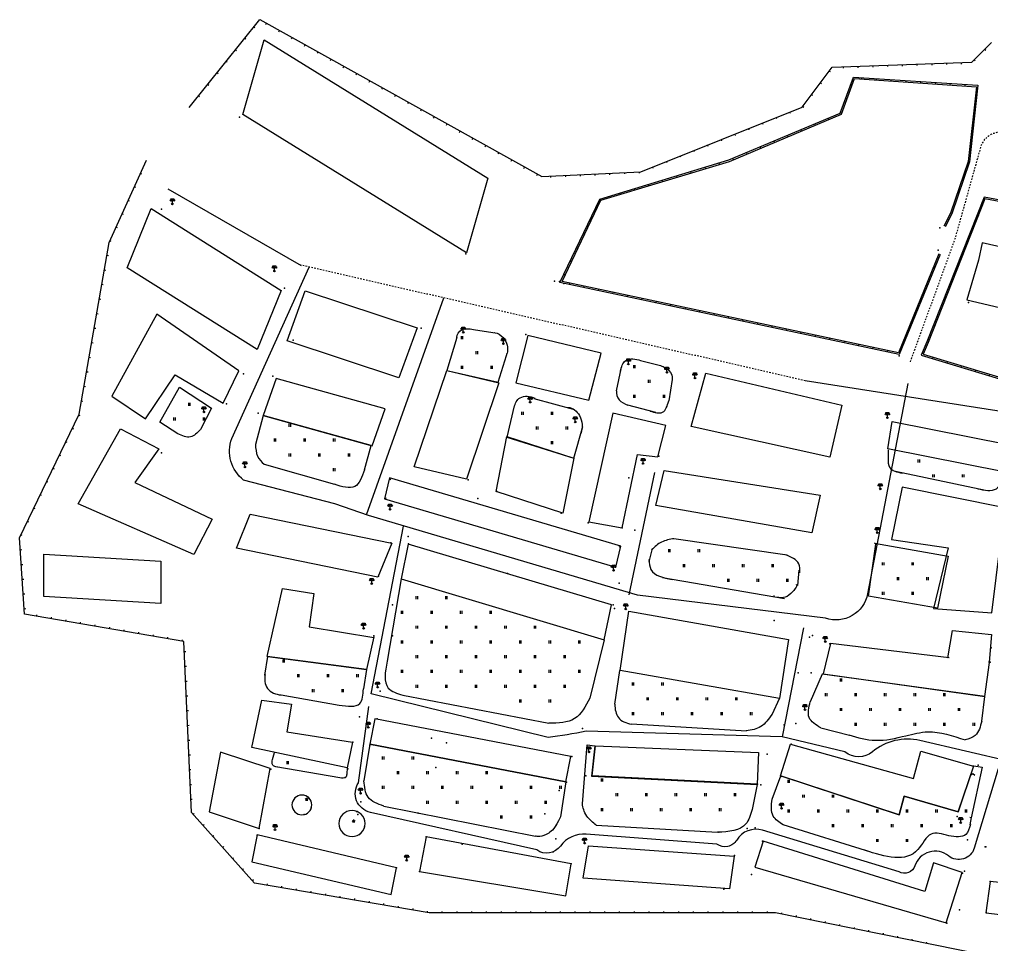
# Model space of a CAD drawing. Extents: x -992 to 2561, y -723 to 1492.
# Drawn here: x 861.5 to 1190.5, y 868.4 to 1181.5 of the extents above; entities that cross this region are included whole.
import ezdxf

# ---------------------------------------------------------------- set-up
doc = ezdxf.new("R2010")
doc.units = 0
doc.header["$LTSCALE"] = 0.5
doc.header["$PDSIZE"] = 0.2
doc.linetypes.add('X6', pattern=[2, 1, -1])
doc.layers.get('0').update_dxf_attribs({"linetype": 'CONTINUOUS'})
for name, color, linetype in [('DLDW', 11, 'CONTINUOUS'), ('DLSS', 4, 'CONTINUOUS'), ('JMD', 6, 'CONTINUOUS'), ('ZBTZ', 3, 'CONTINUOUS'), ('ZDH', 1, 'CONTINUOUS')]:
    doc.layers.add(name, color=color, linetype=linetype)
doc.linetypes.add('1161', pattern='A,0,[149,AAA.SHX,S=0.15,R=0,X=0,Y=0],-1.6', length=1.6)

# ---------------------------------------------------------------- blocks, each defined once
blk = doc.blocks.new('gc211')
for p, q in [((0, 0), (-1.5, -1.32)), ((1.5, -1.32), (0, 0))]:
    blk.add_line(p, q)
blk = doc.blocks.new('gc121')
for p, q in [((-0.5, -1), (-0.5, 1)), ((0.5, -1), (0.5, 1))]:
    blk.add_line(p, q)
blk = doc.blocks.new('gc124')
for p, q in [((-1, 1), (0, 0)), ((-0.8, 0), (0.8, 0)), ((0, 0), (0, 1.6)), ((0, 0), (1, 1))]:
    blk.add_line(p, q)
blk = doc.blocks.new('gc097')
for p, q in [((-1, 2.9), (-1, 3.5)), ((-1, 3.5), (1, 3.5)), ((0, 0.5), (0, 3.5)), ((1, 3.5), (1, 2.9))]:
    blk.add_line(p, q)
for centre in [(-1, 2.4), (0, 0), (1, 2.4)]:
    blk.add_circle(centre, 0.5)

msp = doc.modelspace()

# ---------------------------------------------------------------- linework, layer by layer
at = {"color": 4, "linetype": 'Continuous'}
for p, q in [((956.94, 1098.15, -0.21), (911.92, 1124.09, -0.21)), ((1237.45, 1041.92, -0.21), (1127.5, 1059.22, -0.21))]:
    msp.add_line(p, q, dxfattribs=at)
at = {"color": 3, "linetype": 'Continuous'}
for p, q in [((1015.16, 1076.61, -0.21), (1023.27, 1075.33, -0.21)), ((1071.73, 1066.05, -0.21), (1078.01, 1064.45, -0.21)), ((1082.44, 1059.62, -0.21), (1081.32, 1052.37, -0.21)), ((1035.68, 1053.24, -0.21), (1048.92, 1049.59, -0.21)), ((1155.62, 1032.85, -0.21), (1155.62, 1035.84, -0.21)), ((1124.98, 989.9, -0.21), (1125.46, 995.14, -0.21)), ((990.69, 992.17, -0.21), (985.99, 964.27, -0.21)), ((1063.06, 949.7, -0.21), (1064.73, 961.12, -0.21)), ((950.1, 952.89, -0.21), (969.72, 949.46, -0.21)), ((1116.35, 946.47, -0.21), (1118.78, 951.66, -0.21)), ((947.19, 931.04, -0.21), (947.83, 933.43, -0.21)), ((972.45, 928.27, -0.21), (972.31, 926.09, -0.21)), ((1046.41, 923.5, -0.21), (1044.7, 911.67, -0.21)), ((984.84, 915.24, -0.21), (1036.19, 905.12, -0.21)), ((1183.33, 908.97, -0.21), (1183.75, 911.4, -0.21)), ((1056.75, 908.81, -0.21), (1097.76, 906.41, -0.21))]:
    msp.add_line(p, q, dxfattribs=at)
at = {"linetype": 'Continuous'}
msp.add_line((1059.42, 971.57, -0.21), (1054.61, 951.79, -0.21), dxfattribs=at)
at = {"color": 6, "linetype": 'Continuous', "elevation": -0.21, "flags": 128}
msp.add_lwpolyline([(1186.07, 1100.07), (1182.2, 1086.55), (1198.95, 1082.69), (1194.44, 1064.66), (1219.58, 1059.51), (1222.8, 1078.82), (1245.35, 1074.32), (1241.49, 1055), (1248.58, 1053.71, 0.298732), (1269.84, 1062.73), (1275, 1085.91), (1187.35, 1105.86)], format="xyb", close=True, dxfattribs=at)
at = {"color": 4, "linetype": 'Continuous', "elevation": -0.21, "flags": 128}
for points in [[(979.63, 1013.56), (968.24, 1017.58), (968.24, 1017.58), (937.41, 1025.61, -0.322932), (933.39, 1039.67), (959.57, 1097.67)], [(1162.19, 1058.24), (1148.61, 987.12, -0.457859), (1134.39, 978.87), (1070.73, 986.62)], [(1040.44, 938.51), (980.53, 953.29, 3.202229), (980.53, 953.29), (991.51, 1010.05)], [(1382.26, 990.58), (1331.92, 991.57, 0.425461), (1322.61, 982.27), (1320.07, 938.3, -0.468345), (1308.65, 929.84), (1266.75, 933.65, 0.500501), (1262.94, 929.42, -0.557851), (1257.02, 923.92), (1197.21, 930.24), (1166.31, 937.42, 0.234641), (1150.23, 933.62, -0.361233), (1140.92, 933.62), (1119.67, 938.75)], [(1126.88, 975.54), (1119.67, 938.75, 15.705979), (1119.67, 938.75), (1053.35, 940.58, -0.023191), (1040.44, 938.51, 0.225992)], [(1192.75, 927.86), (1184.71, 901.07, -0.533932), (1176, 898.39, 0.525966), (1164.6, 895.05, -0.480432), (1159.24, 893.04), (1113, 907.1, 0.343668), (1104.29, 903.75, -0.441599), (1097.59, 902.41), (1053.35, 905.76, 0.259393), (1044.64, 901.74, -0.407935), (1036.6, 900.4), (980.3, 913.12, -0.525528), (976.28, 923.17), (979.73, 948.99)]]:
    msp.add_lwpolyline(points, format="xyb", dxfattribs=at)
for points in [[(978.99, 1013.79), (1005.13, 1087.24)], [(1067.85, 986.74), (1076.59, 1028.14)], [(1070.73, 986.62), (979.63, 1013.56)]]:
    msp.add_lwpolyline(points, dxfattribs=at)
at = {"color": 3, "linetype": 'Continuous'}
for points, start_tangent, end_tangent in [([(1009.52, 1073.89, -0.21), (1011.13, 1076.46, -0.21), (1015.16, 1076.61, -0.21)], (0.12415, 0.992263), (0.995046, -0.099413)), ([(1065, 1062.48, -0.21), (1066.71, 1066.03, -0.21), (1071.73, 1066.05, -0.21)], (0.17006, 0.985434), (0.948771, -0.315964)), ([(1078.01, 1064.45, -0.21), (1081.32, 1062.68, -0.21), (1082.44, 1059.62, -0.21)], (0.979018, -0.203773), (-0.266565, -0.963817)), ([(1028.99, 1050.3, -0.21), (1030.96, 1053.43, -0.21), (1035.93, 1053.31, -0.21)], (0.209715, 0.977763), (0.894593, -0.446881)), ([(1047.16, 1050.19, -0.21), (1051.09, 1047.41, -0.21), (1051.55, 1041.4, -0.21)], (1, 0), (-0.316491, -0.948595)), ([(944.73, 959.84, -0.21), (945.51, 955.1, -0.21), (950.1, 952.89, -0.21)], (-0.247219, -0.96896), (0.997273, -0.073804)), ([(948.75, 928.48, -0.21), (947.29, 929.1, -0.21), (947.19, 931.04, -0.21)], (-0.996353, 0.085322), (0.190192, 0.981747))]:
    msp.add_spline(points, degree=3, dxfattribs=dict(at, start_tangent=start_tangent, end_tangent=end_tangent))
for points in [[(1022.37, 1075.42, -0.21), (1022.36, 1075.44, -0.21), (1022.34, 1075.46, -0.21), (1022.33, 1075.47, -0.21)], [(1026.51, 1068.12, -0.21), (1026.51, 1068.11, -0.21), (1026.5, 1068.1, -0.21), (1026.5, 1068.09, -0.21)], [(977.96, 954.76, -0.21), (977.97, 954.77, -0.21), (977.97, 954.77, -0.21), (977.97, 954.77, -0.21)]]:
    msp.add_open_spline(points, degree=3, dxfattribs=at)
for points, knots in [([(1023.27, 1075.33, -0.21), (1024.07, 1074.92, -0.21), (1026.74, 1073, -0.21), (1026.88, 1069.59, -0.21), (1026.64, 1068.52, -0.21)], [1.857328, 1.857328, 1.857328, 1.857328, 3.940946, 6.891632, 6.891632, 6.891632, 6.891632]), ([(1063.61, 1055.77, -0.21), (1063.39, 1054.76, -0.21), (1064.25, 1052.3, -0.21), (1066.33, 1051.41, -0.21), (1067.44, 1050.94, -0.21)], [0, 0, 0, 0, 3.073577, 6.599834, 6.599834, 6.599834, 6.599834]), ([(941.42, 1037.69, -0.21), (941.47, 1036.25, -0.21), (941.7, 1033.65, -0.21), (943.44, 1031.76, -0.21), (944.34, 1030.93, -0.21)], [0.850249, 0.850249, 0.850249, 0.850249, 4.991177, 8.531381, 8.531381, 8.531381, 8.531381]), ([(1124.46, 990.19, -0.21), (1125.49, 990.8, -0.21), (1122.01, 985.54, -0.21), (1119.42, 985.58, -0.21), (1118.06, 985.98, -0.21)], [0, 0, 0, 0, 3.580789, 8.019089, 8.019089, 8.019089, 8.019089]), ([(1054.61, 951.79, -0.21), (1053.15, 949.04, -0.21), (1050.19, 943.46, -0.21), (1043.93, 943.31, -0.21), (1040.7, 943.33, -0.21)], [0, 0, 0, 0, 8.653971, 17.56947, 17.56947, 17.56947, 17.56947]), ([(1063.06, 949.7, -0.21), (1063.06, 948.09, -0.21), (1063.75, 944.49, -0.21), (1066.83, 943.33, -0.21), (1068.72, 943, -0.21)], [0, 0, 0, 0, 4.800327, 10.164045, 10.164045, 10.164045, 10.164045]), ([(972.31, 926.09, -0.21), (972.25, 925.64, -0.21), (972.02, 924.53, -0.21), (970.75, 924.71, -0.21), (969.96, 924.82, -0.21)], [0.191521, 0.191521, 0.191521, 0.191521, 1.377696, 3.357538, 3.357538, 3.357538, 3.357538]), ([(1056.75, 908.81, -0.21), (1055.6, 909.61, -0.21), (1052.62, 912.47, -0.21), (1052.29, 914.7, -0.21), (1052.06, 916.02, -0.21)], [4.66316, 4.66316, 4.66316, 4.66316, 7.72987, 12.171863, 12.171863, 12.171863, 12.171863]), ([(1119.99, 908.91, -0.21), (1118.65, 909.79, -0.21), (1115.62, 911.81, -0.21), (1116.04, 915.51, -0.21), (1116.27, 917.58, -0.21)], [0.084113, 0.084113, 0.084113, 0.084113, 4.571719, 10.276338, 10.276338, 10.276338, 10.276338]), ([(1044.7, 911.67, -0.21), (1042.8, 907.72, -0.21), (1038.86, 904.42, -0.21), (1036.6, 904.99, -0.21), (1036.19, 905.12, -0.21)], [3.075473, 3.075473, 3.075473, 3.075473, 5.368921, 11.116485, 11.116485, 11.116485, 11.116485]), ([(1109.47, 914.09, -0.21), (1108.95, 912.28, -0.21), (1107.45, 906.99, -0.21), (1101.65, 906.58, -0.21), (1097.76, 906.41, -0.21)], [0, 0, 0, 0, 5.288916, 15.402077, 15.402077, 15.402077, 15.402077])]:
    msp.add_open_spline(points, degree=3, knots=knots, dxfattribs=at)
for points in [[(1075.01, 1048.93, -0.21), (1079.19, 1048.56, -0.21), (1081.32, 1052.37, -0.21)], [(922.8, 1042.73, -0.21), (919.4, 1040.21, -0.21), (915.18, 1041.23, -0.21)], [(1155.52, 1033.09, -0.21), (1156.01, 1029.91, -0.21), (1160.43, 1027.95, -0.21)], [(978.26, 1029.01, -0.21), (974.99, 1023.41, -0.21), (968.15, 1024.17, -0.21)], [(1194.04, 1024.51, -0.21), (1192.07, 1022.55, -0.21), (1185.94, 1022.55, -0.21)], [(1083.05, 1005.76, -0.21), (1078.87, 1004.62, -0.21), (1075.46, 1001.96, -0.21)], [(1125.69, 994.25, -0.21), (1125.31, 997.29, -0.21), (1120.75, 1000.32, -0.21)], [(1074.5, 998.74, -0.21), (1075.26, 995.33, -0.21), (1082.48, 991.91, -0.21)], [(985.99, 964.27, -0.21), (986.38, 955.21, -0.21), (991.25, 952.78, -0.21)], [(969.72, 949.46, -0.21), (976.77, 950, -0.21), (977.97, 954.89, -0.21)], [(1132.72, 941.71, -0.21), (1128.81, 945.24, -0.21), (1129.19, 950.59, -0.21)], [(1116.28, 946.38, -0.21), (1112.48, 942.2, -0.21), (1107.54, 940.68, -0.21)], [(1187.2, 944.04, -0.21), (1185.03, 939.17, -0.21), (1181.61, 937.65, -0.21)], [(1142.24, 939.34, -0.21), (1151.24, 937.52, -0.21), (1161.55, 939.08, -0.21), (1168.99, 940.39, -0.21), (1181.61, 937.65, -0.21)], [(984.86, 915.26, -0.21), (979.55, 918.29, -0.21), (978.14, 923.83, -0.21)], [(1183.39, 908.99, -0.21), (1181.86, 905.7, -0.21), (1176.1, 905.23, -0.21), (1170.1, 905.81, -0.21), (1165.63, 900.53, -0.21), (1147.64, 900.29, -0.21)]]:
    msp.add_spline(points, degree=3, dxfattribs=at)
at = {"linetype": 'Continuous'}
msp.add_open_spline([(1116.98, 986.35, -0.21), (1116.94, 986.37, -0.21), (1116.9, 986.38, -0.21), (1116.86, 986.4, -0.21)], degree=3, dxfattribs=at)
at = {"layer": 'DLSS', "linetype": 'X6', "elevation": -0.21, "flags": 128}
msp.add_lwpolyline([(1283.48, 1141.48), (1193.99, 1143.39, 0.302536), (1187.01, 1138.95), (1178.13, 1107.24), (1162.9, 1065.4)], format="xyb", dxfattribs=at)
msp.add_lwpolyline([(1127.5, 1059.22), (956.65, 1098.34)], dxfattribs=at)
at = {"layer": 'JMD', "linetype": 'Continuous'}
for p, q in [((918.97, 1151.68, -0.21), (942.84, 1181.49, -0.21)), ((942.84, 1181.49, -0.21), (1038.34, 1128.29, -0.21)), ((941.24, 1178.69, -0.21), (940.85, 1179, -0.21)), ((944.92, 1179.76, -0.21), (945.16, 1180.2, -0.21)), ((938.11, 1174.79, -0.21), (937.72, 1175.1, -0.21)), ((949.29, 1177.33, -0.21), (949.53, 1177.76, -0.21)), ((953.66, 1174.89, -0.21), (953.9, 1175.33, -0.21)), ((958.02, 1172.46, -0.21), (958.27, 1172.9, -0.21)), ((1183.85, 1167.02, -0.21), (1190.56, 1173.73, -0.21)), ((1188.55, 1171.01, -0.21), (1188.19, 1171.36, -0.21)), ((934.99, 1170.89, -0.21), (934.6, 1171.2, -0.21)), ((962.39, 1170.03, -0.21), (962.63, 1170.47, -0.21)), ((966.76, 1167.6, -0.21), (967, 1168.03, -0.21)), ((931.86, 1166.98, -0.21), (931.47, 1167.3, -0.21)), ((971.13, 1165.16, -0.21), (971.37, 1165.6, -0.21)), ((1126.43, 1151.78, -0.21), (1136.6, 1165.34, -0.21)), ((1136.6, 1165.34, -0.21), (1183.85, 1167.02, -0.21)), ((1140.43, 1164.97, -0.21), (1140.41, 1165.47, -0.21)), ((1145.43, 1165.15, -0.21), (1145.41, 1165.65, -0.21)), ((1150.42, 1165.33, -0.21), (1150.4, 1165.83, -0.21)), ((1155.42, 1165.51, -0.21), (1155.4, 1166.01, -0.21)), ((1160.42, 1165.69, -0.21), (1160.4, 1166.19, -0.21)), ((1165.41, 1165.87, -0.21), (1165.4, 1166.37, -0.21)), ((1170.41, 1166.04, -0.21), (1170.39, 1166.54, -0.21)), ((1175.41, 1166.22, -0.21), (1175.39, 1166.72, -0.21)), ((1180.4, 1166.4, -0.21), (1180.39, 1166.9, -0.21)), ((1185.01, 1167.47, -0.21), (1184.66, 1167.83, -0.21)), ((928.74, 1163.08, -0.21), (928.35, 1163.39, -0.21)), ((975.5, 1162.73, -0.21), (975.74, 1163.17, -0.21)), ((1136, 1163.71, -0.21), (1135.6, 1164.01, -0.21)), ((1146.65, 1161.32, -0.21), (1146.68, 1161.82, -0.21)), ((1151.64, 1160.98, -0.21), (1151.67, 1161.48, -0.21)), ((925.61, 1159.18, -0.21), (925.22, 1159.49, -0.21)), ((979.86, 1160.3, -0.21), (980.11, 1160.73, -0.21)), ((984.23, 1157.86, -0.21), (984.48, 1158.3, -0.21)), ((1133, 1159.71, -0.21), (1132.6, 1160.01, -0.21)), ((1143.29, 1159.14, -0.21), (1142.82, 1159.31, -0.21)), ((1156.62, 1160.65, -0.21), (1156.66, 1161.15, -0.21)), ((1161.61, 1160.32, -0.21), (1161.65, 1160.82, -0.21)), ((1166.6, 1159.99, -0.21), (1166.64, 1160.49, -0.21)), ((1171.59, 1159.65, -0.21), (1171.63, 1160.15, -0.21)), ((1176.58, 1159.32, -0.21), (1176.61, 1159.82, -0.21)), ((1181.57, 1158.99, -0.21), (1181.6, 1159.49, -0.21)), ((922.49, 1155.27, -0.21), (922.1, 1155.59, -0.21)), ((988.6, 1155.43, -0.21), (988.84, 1155.87, -0.21)), ((1130, 1155.71, -0.21), (1129.6, 1156.01, -0.21)), ((1185.26, 1157.57, -0.21), (1185.76, 1157.51, -0.21)), ((992.97, 1153, -0.21), (993.21, 1153.43, -0.21)), ((1071.84, 1129.97, -0.21), (1126.43, 1151.78, -0.21)), ((1127, 1151.71, -0.21), (1126.6, 1152.01, -0.21)), ((1141.58, 1154.45, -0.21), (1141.11, 1154.62, -0.21)), ((1184.72, 1152.6, -0.21), (1185.22, 1152.54, -0.21)), ((997.34, 1150.56, -0.21), (997.58, 1151, -0.21)), ((1001.7, 1148.13, -0.21), (1001.95, 1148.57, -0.21)), ((1117.85, 1147.82, -0.21), (1117.66, 1148.28, -0.21)), ((1122.49, 1149.67, -0.21), (1122.31, 1150.14, -0.21)), ((1139.87, 1149.75, -0.21), (1139.4, 1149.92, -0.21)), ((1006.07, 1145.7, -0.21), (1006.32, 1146.14, -0.21)), ((1113.21, 1145.96, -0.21), (1113.02, 1146.43, -0.21)), ((1130.87, 1145.67, -0.21), (1130.67, 1146.13, -0.21)), ((1135.48, 1147.6, -0.21), (1135.28, 1148.07, -0.21)), ((1184.18, 1147.63, -0.21), (1184.67, 1147.57, -0.21)), ((1010.44, 1143.27, -0.21), (1010.68, 1143.7, -0.21)), ((1103.92, 1142.25, -0.21), (1103.73, 1142.71, -0.21)), ((1108.56, 1144.11, -0.21), (1108.38, 1144.57, -0.21)), ((1121.65, 1141.8, -0.21), (1121.45, 1142.26, -0.21)), ((1126.26, 1143.73, -0.21), (1126.06, 1144.19, -0.21)), ((1183.64, 1142.66, -0.21), (1184.13, 1142.6, -0.21)), ((1014.81, 1140.83, -0.21), (1015.05, 1141.27, -0.21)), ((1019.18, 1138.4, -0.21), (1019.42, 1138.84, -0.21)), ((1094.63, 1138.54, -0.21), (1094.45, 1139, -0.21)), ((1099.28, 1140.4, -0.21), (1099.09, 1140.86, -0.21)), ((1112.43, 1137.93, -0.21), (1112.23, 1138.39, -0.21)), ((1117.04, 1139.86, -0.21), (1116.84, 1140.32, -0.21)), ((1023.54, 1135.97, -0.21), (1023.79, 1136.4, -0.21)), ((1085.35, 1134.83, -0.21), (1085.16, 1135.29, -0.21)), ((1089.99, 1136.68, -0.21), (1089.81, 1137.15, -0.21)), ((1107.82, 1135.99, -0.21), (1107.62, 1136.45, -0.21)), ((1183.1, 1137.69, -0.21), (1183.59, 1137.63, -0.21)), ((1027.91, 1133.53, -0.21), (1028.16, 1133.97, -0.21)), ((1080.71, 1132.97, -0.21), (1080.52, 1133.44, -0.21)), ((1098.48, 1132.45, -0.21), (1098.33, 1132.93, -0.21)), ((1103.21, 1134.05, -0.21), (1103.01, 1134.52, -0.21)), ((1182.39, 1132.75, -0.21), (1182.86, 1132.59, -0.21)), ((902.96, 1129.13, -0.21), (902.5, 1129.34, -0.21)), ((1032.28, 1131.1, -0.21), (1032.52, 1131.54, -0.21)), ((1036.65, 1128.67, -0.21), (1036.89, 1129.1, -0.21)), ((1038.34, 1128.29, -0.21), (1071.84, 1129.97, -0.21)), ((1046.41, 1128.2, -0.21), (1046.39, 1128.7, -0.21)), ((1051.4, 1128.45, -0.21), (1051.38, 1128.95, -0.21)), ((1056.4, 1128.7, -0.21), (1056.37, 1129.2, -0.21)), ((1061.39, 1128.95, -0.21), (1061.37, 1129.45, -0.21)), ((1066.39, 1129.2, -0.21), (1066.36, 1129.69, -0.21)), ((1071.38, 1129.44, -0.21), (1071.35, 1129.94, -0.21)), ((1076.06, 1131.12, -0.21), (1075.88, 1131.58, -0.21)), ((1084.12, 1128.1, -0.21), (1083.98, 1128.58, -0.21)), ((1088.91, 1129.55, -0.21), (1088.76, 1130.03, -0.21)), ((1093.69, 1131, -0.21), (1093.55, 1131.48, -0.21)), ((1041.42, 1127.95, -0.21), (1041.39, 1128.45, -0.21)), ((1074.55, 1125.19, -0.21), (1074.41, 1125.67, -0.21)), ((1079.34, 1126.65, -0.21), (1079.19, 1127.12, -0.21)), ((1180.77, 1128.02, -0.21), (1181.24, 1127.86, -0.21)), ((900.89, 1124.58, -0.21), (900.43, 1124.79, -0.21)), ((1064.98, 1122.29, -0.21), (1064.84, 1122.77, -0.21)), ((1069.77, 1123.74, -0.21), (1069.62, 1124.22, -0.21)), ((1179.14, 1123.3, -0.21), (1179.61, 1123.13, -0.21)), ((898.82, 1120.03, -0.21), (898.36, 1120.24, -0.21)), ((1060.2, 1120.84, -0.21), (1060.05, 1121.32, -0.21)), ((1187.39, 1119.79, -0.21), (1186.02, 1114.95, -0.21)), ((896.75, 1115.48, -0.21), (896.29, 1115.69, -0.21)), ((1057.02, 1117.51, -0.21), (1056.57, 1117.72, -0.21)), ((1177.51, 1118.57, -0.21), (1177.98, 1118.4, -0.21)), ((1054.86, 1113, -0.21), (1054.41, 1113.22, -0.21)), ((1175.62, 1113.95, -0.21), (1176.07, 1113.73, -0.21)), ((1185.56, 1115.14, -0.21), (1186.02, 1114.95, -0.21)), ((894.68, 1110.93, -0.21), (894.22, 1111.14, -0.21)), ((1183.72, 1110.49, -0.21), (1184.19, 1110.3, -0.21)), ((892.61, 1106.38, -0.21), (892.15, 1106.58, -0.21)), ((1052.69, 1108.49, -0.21), (1052.24, 1108.71, -0.21)), ((1181.88, 1105.84, -0.21), (1182.35, 1105.65, -0.21)), ((1050.53, 1103.99, -0.21), (1050.08, 1104.2, -0.21)), ((891.62, 1101.49, -0.21), (891.13, 1101.58, -0.21)), ((1048.36, 1099.48, -0.21), (1047.91, 1099.7, -0.21)), ((1180.05, 1101.19, -0.21), (1180.51, 1101, -0.21)), ((890.76, 1096.57, -0.21), (890.27, 1096.65, -0.21)), ((1170.84, 1097.52, -0.21), (1171.3, 1097.33, -0.21)), ((1178.21, 1096.53, -0.21), (1178.67, 1096.35, -0.21)), ((1046.2, 1094.97, -0.21), (1045.75, 1095.19, -0.21)), ((1168.94, 1092.9, -0.21), (1169.41, 1092.71, -0.21)), ((889.9, 1091.64, -0.21), (889.41, 1091.73, -0.21)), ((1047.7, 1092.27, -0.21), (1047.59, 1091.78, -0.21)), ((1052.59, 1091.23, -0.21), (1052.48, 1090.74, -0.21)), ((1057.48, 1090.19, -0.21), (1057.37, 1089.7, -0.21)), ((1062.37, 1089.15, -0.21), (1062.27, 1088.66, -0.21)), ((1176.37, 1091.88, -0.21), (1176.84, 1091.7, -0.21)), ((889.05, 1086.71, -0.21), (888.55, 1086.8, -0.21)), ((1067.26, 1088.11, -0.21), (1067.16, 1087.62, -0.21)), ((1072.15, 1087.07, -0.21), (1072.05, 1086.59, -0.21)), ((1077.04, 1086.04, -0.21), (1076.94, 1085.55, -0.21)), ((1167.05, 1088.27, -0.21), (1167.51, 1088.08, -0.21)), ((1174.53, 1087.23, -0.21), (1175, 1087.05, -0.21)), ((1081.93, 1085, -0.21), (1081.83, 1084.51, -0.21)), ((1086.82, 1083.96, -0.21), (1086.72, 1083.47, -0.21)), ((1091.71, 1082.92, -0.21), (1091.61, 1082.43, -0.21)), ((1165.15, 1083.64, -0.21), (1165.61, 1083.45, -0.21)), ((1172.7, 1082.58, -0.21), (1173.16, 1082.4, -0.21)), ((888.19, 1081.79, -0.21), (887.7, 1081.87, -0.21)), ((1096.61, 1081.88, -0.21), (1096.5, 1081.39, -0.21)), ((1101.5, 1080.84, -0.21), (1101.39, 1080.35, -0.21)), ((1106.39, 1079.8, -0.21), (1106.28, 1079.31, -0.21)), ((887.33, 1076.86, -0.21), (886.84, 1076.95, -0.21)), ((1111.28, 1078.77, -0.21), (1111.17, 1078.28, -0.21)), ((1116.17, 1077.73, -0.21), (1116.07, 1077.24, -0.21)), ((1121.06, 1076.69, -0.21), (1120.96, 1076.2, -0.21)), ((1163.25, 1079.02, -0.21), (1163.71, 1078.83, -0.21)), ((1170.86, 1077.93, -0.21), (1171.32, 1077.75, -0.21)), ((1125.95, 1075.65, -0.21), (1125.85, 1075.16, -0.21)), ((1130.84, 1074.61, -0.21), (1130.74, 1074.12, -0.21)), ((1135.73, 1073.57, -0.21), (1135.63, 1073.08, -0.21)), ((1161.35, 1074.39, -0.21), (1161.82, 1074.2, -0.21)), ((1169.02, 1073.28, -0.21), (1169.49, 1073.1, -0.21)), ((886.47, 1071.94, -0.21), (885.98, 1072.02, -0.21)), ((1140.62, 1072.53, -0.21), (1140.52, 1072.04, -0.21)), ((1145.51, 1071.49, -0.21), (1145.41, 1071.01, -0.21)), ((1150.41, 1070.46, -0.21), (1150.3, 1069.97, -0.21)), ((1155.3, 1069.42, -0.21), (1155.19, 1068.93, -0.21)), ((1159.45, 1069.77, -0.21), (1159.92, 1069.58, -0.21)), ((885.62, 1067.01, -0.21), (885.12, 1067.1, -0.21)), ((1167.08, 1068.68, -0.21), (1167.54, 1068.48, -0.21)), ((1170.69, 1066.69, -0.21), (1170.83, 1067.17, -0.21)), ((1175.47, 1065.25, -0.21), (1175.62, 1065.72, -0.21)), ((1180.26, 1063.8, -0.21), (1180.41, 1064.28, -0.21)), ((1185.05, 1062.36, -0.21), (1185.19, 1062.84, -0.21)), ((884.76, 1062.08, -0.21), (884.27, 1062.17, -0.21)), ((1189.84, 1060.92, -0.21), (1189.98, 1061.4, -0.21)), ((883.9, 1057.16, -0.21), (883.41, 1057.24, -0.21)), ((883.04, 1052.23, -0.21), (882.55, 1052.32, -0.21)), ((882.06, 1047.35, -0.21), (881.61, 1047.56, -0.21)), ((879.89, 1042.84, -0.21), (879.44, 1043.06, -0.21)), ((877.71, 1038.34, -0.21), (877.26, 1038.56, -0.21)), ((875.53, 1033.84, -0.21), (875.08, 1034.06, -0.21)), ((873.36, 1029.34, -0.21), (872.91, 1029.56, -0.21)), ((871.18, 1024.84, -0.21), (870.73, 1025.05, -0.21)), ((986.77, 1026.33, -0.21), (987.17, 1025.64, -0.21)), ((869.01, 1020.34, -0.21), (868.56, 1020.55, -0.21)), ((985.06, 1019.22, -0.21), (985.75, 1019.62, -0.21)), ((866.83, 1015.83, -0.21), (866.38, 1016.05, -0.21)), ((864.66, 1011.33, -0.21), (864.21, 1011.55, -0.21)), ((862.48, 1006.83, -0.21), (862.03, 1007.05, -0.21)), ((862.3, 1001.94, -0.21), (861.8, 1001.91, -0.21)), ((1065.08, 1003.28, -0.21), (1064.39, 1002.88, -0.21)), ((862.64, 996.95, -0.21), (862.14, 996.92, -0.21)), ((1063.36, 996.17, -0.21), (1062.96, 996.86, -0.21)), ((862.97, 991.96, -0.21), (862.47, 991.93, -0.21)), ((863.3, 986.97, -0.21), (862.8, 986.94, -0.21)), ((863.64, 981.98, -0.21), (863.14, 981.95, -0.21)), ((867.33, 980.03, -0.21), (867.25, 979.53, -0.21)), ((872.26, 979.18, -0.21), (872.17, 978.69, -0.21)), ((877.19, 978.33, -0.21), (877.1, 977.84, -0.21)), ((882.11, 977.49, -0.21), (882.03, 977, -0.21)), ((887.04, 976.64, -0.21), (886.96, 976.15, -0.21)), ((891.97, 975.8, -0.21), (891.89, 975.3, -0.21)), ((896.9, 974.95, -0.21), (896.81, 974.46, -0.21)), ((901.83, 974.1, -0.21), (901.74, 973.61, -0.21)), ((906.75, 973.26, -0.21), (906.67, 972.76, -0.21)), ((911.68, 972.41, -0.21), (911.6, 971.92, -0.21)), ((916.61, 971.57, -0.21), (916.53, 971.07, -0.21)), ((917.85, 967.47, -0.21), (917.35, 967.45, -0.21)), ((918.07, 962.47, -0.21), (917.57, 962.45, -0.21)), ((918.28, 957.48, -0.21), (917.78, 957.46, -0.21)), ((918.5, 952.48, -0.21), (918, 952.46, -0.21)), ((918.72, 947.49, -0.21), (918.22, 947.47, -0.21)), ((918.93, 942.49, -0.21), (918.44, 942.47, -0.21)), ((919.15, 937.5, -0.21), (918.65, 937.48, -0.21)), ((919.37, 932.5, -0.21), (918.87, 932.48, -0.21)), ((919.59, 927.51, -0.21), (919.09, 927.48, -0.21)), ((919.8, 922.51, -0.21), (919.3, 922.49, -0.21)), ((920.02, 917.52, -0.21), (919.52, 917.49, -0.21)), ((920.7, 912.71, -0.21), (920.33, 912.38, -0.21)), ((924.04, 908.98, -0.21), (923.66, 908.65, -0.21)), ((927.37, 905.25, -0.21), (927, 904.92, -0.21)), ((930.7, 901.53, -0.21), (930.33, 901.19, -0.21)), ((934.03, 897.8, -0.21), (933.66, 897.46, -0.21)), ((937.36, 894.07, -0.21), (936.99, 893.74, -0.21)), ((940.7, 890.34, -0.21), (940.32, 890.01, -0.21)), ((945.34, 888.99, -0.21), (945.26, 888.5, -0.21)), ((950.27, 888.15, -0.21), (950.19, 887.65, -0.21)), ((955.2, 887.3, -0.21), (955.11, 886.81, -0.21)), ((960.13, 886.46, -0.21), (960.04, 885.96, -0.21)), ((965.06, 885.61, -0.21), (964.97, 885.12, -0.21)), ((969.98, 884.77, -0.21), (969.9, 884.28, -0.21)), ((974.91, 883.93, -0.21), (974.83, 883.43, -0.21)), ((979.84, 883.08, -0.21), (979.76, 882.59, -0.21)), ((984.77, 882.24, -0.21), (984.68, 881.74, -0.21)), ((989.7, 881.39, -0.21), (989.61, 880.9, -0.21)), ((994.63, 880.55, -0.21), (994.54, 880.06, -0.21)), ((999.55, 879.71, -0.21), (999.47, 879.21, -0.21)), ((1004.54, 879.58, -0.21), (1004.54, 879.08, -0.21)), ((1009.54, 879.58, -0.21), (1009.54, 879.08, -0.21)), ((1014.54, 879.58, -0.21), (1014.54, 879.08, -0.21)), ((1019.54, 879.58, -0.21), (1019.54, 879.08, -0.21)), ((1024.54, 879.58, -0.21), (1024.54, 879.08, -0.21)), ((1029.54, 879.58, -0.21), (1029.54, 879.08, -0.21)), ((1034.54, 879.58, -0.21), (1034.54, 879.08, -0.21)), ((1039.54, 879.58, -0.21), (1039.54, 879.08, -0.21)), ((1044.54, 879.58, -0.21), (1044.54, 879.08, -0.21)), ((1049.54, 879.58, -0.21), (1049.54, 879.08, -0.21)), ((1054.54, 879.58, -0.21), (1054.54, 879.08, -0.21)), ((1059.54, 879.58, -0.21), (1059.54, 879.08, -0.21)), ((1064.54, 879.58, -0.21), (1064.54, 879.08, -0.21)), ((1069.54, 879.58, -0.21), (1069.54, 879.08, -0.21)), ((1074.54, 879.58, -0.21), (1074.54, 879.08, -0.21)), ((1079.54, 879.58, -0.21), (1079.54, 879.08, -0.21)), ((1084.54, 879.58, -0.21), (1084.54, 879.08, -0.21)), ((1089.54, 879.58, -0.21), (1089.54, 879.08, -0.21)), ((1094.54, 879.58, -0.21), (1094.54, 879.08, -0.21)), ((1099.54, 879.58, -0.21), (1099.54, 879.08, -0.21)), ((1104.54, 879.58, -0.21), (1104.54, 879.08, -0.21)), ((1109.54, 879.58, -0.21), (1109.54, 879.08, -0.21)), ((1114.54, 879.58, -0.21), (1114.54, 879.08, -0.21)), ((1119.5, 879.17, -0.21), (1119.4, 878.68, -0.21)), ((1124.4, 878.18, -0.21), (1124.3, 877.69, -0.21)), ((1129.3, 877.19, -0.21), (1129.2, 876.7, -0.21)), ((1134.2, 876.2, -0.21), (1134.1, 875.71, -0.21)), ((1139.1, 875.2, -0.21), (1139.01, 874.71, -0.21)), ((1144.01, 874.21, -0.21), (1143.91, 873.72, -0.21)), ((1148.91, 873.22, -0.21), (1148.81, 872.73, -0.21)), ((1153.81, 872.23, -0.21), (1153.71, 871.74, -0.21)), ((1158.71, 871.24, -0.21), (1158.61, 870.75, -0.21)), ((1163.61, 870.25, -0.21), (1163.51, 869.76, -0.21)), ((1168.51, 869.26, -0.21), (1168.41, 868.77, -0.21))]:
    msp.add_line(p, q, dxfattribs=at)
at = {"layer": 'JMD', "linetype": 'Continuous', "elevation": -0.21, "flags": 128}
for points in [[(1020.04, 1127.76), (1012.83, 1102.55), (937.13, 1149.37), (944.34, 1174.58)], [(950.12, 1089.8), (941.99, 1069.76), (898.04, 1097.44), (906.16, 1117.49)], [(996.09, 1077.16), (989.96, 1060.24), (952.15, 1072.75), (958.29, 1089.67)], [(935.78, 1062.6), (908.07, 1081.69), (892.78, 1054.01), (904.25, 1046.37), (914.28, 1061.17), (930.53, 1051.62)], [(1054.27, 1052.64), (1058.45, 1068.58), (1033.65, 1074.47), (1029.48, 1058.53)], [(980.87, 1037.19), (985.29, 1049.7), (948.47, 1060), (944.05, 1047.49)], [(1012.79, 1025.91), (995.11, 1030.08), (1006.16, 1062.7), (1023.83, 1058.53)], [(1139.92, 1050.91), (1135.85, 1033.31), (1088.85, 1043.69), (1093.82, 1061.75)], [(1065.56, 1009.48), (1070.72, 1034.25), (1077.59, 1033.51), (1080.29, 1044.06), (1062.37, 1048.23), (1054.27, 1011.44), (1065.56, 1009.48)], [(1196.16, 1037.65), (1194.67, 1028.4), (1155.42, 1036.17), (1156.91, 1045.41)], [(895.76, 1042.89), (908.66, 1036.21), (900.53, 1024.75), (926.81, 1012.34), (920.6, 1000.41), (881.42, 1017.59)], [(1045.43, 1014.39), (1022.85, 1021.74), (1026.53, 1040.38), (1049.12, 1033.02)], [(1132.51, 1020.47), (1129.72, 1007.69), (1076.89, 1016.99), (1079.69, 1028.84)], [(1063.36, 996.17), (1065.08, 1003.28), (986.77, 1026.33), (985.06, 1019.22)], [(1170.9, 982.13), (1190.6, 980.68), (1195.04, 1016.19), (1160.27, 1023.21), (1156.72, 1005.5), (1175.86, 1002.67), (1170.9, 982.13)], [(987.51, 1004.26), (982.85, 992.73), (934.98, 1002.54), (939.64, 1014.07)], [(1059.42, 971.57), (1061.88, 983.34), (993.14, 1003.94), (990.69, 992.17)], [(869.73, 1000.52), (909.38, 998.13), (909.38, 983.81), (869.73, 986.2)], [(1121.8, 971.65), (1118.78, 951.66), (1064.79, 961.19), (1067.82, 981.18)], [(972.46, 928.17), (940.22, 935.06), (943.55, 951.06), (953.56, 949.72), (952, 940.36), (974.24, 936.84)], [(1046.41, 923.5), (1048.13, 932.09), (981.85, 944.84), (980.13, 936.26)], [(1111.66, 933.42), (1111.24, 922.67), (1055.42, 925.5), (1056.55, 935.69)], [(1184.48, 928.81), (1179.27, 913.36), (1160.96, 918.57), (1159.23, 912.26), (1119.14, 925.5), (1122.46, 936.22), (1164.12, 924.56), (1166.64, 933.86)], [(925.76, 913.29), (942.66, 907.73), (946.44, 927.95), (929.54, 933.51)], [(989.14, 894.4), (942, 905.51), (940.22, 896.4), (987.37, 885.29)], [(1048.3, 895.74), (999.15, 904.85), (996.93, 893.07), (1046.42, 884.93)], [(1103.45, 898.32), (1101.89, 887.28), (1052.3, 890.82), (1054.14, 901.86)], [(1175.14, 875.73), (1180.65, 892.81), (1170.9, 896.05), (1167.93, 886.31), (1113.27, 903.39), (1110.44, 894.64)], [(1268.86, 901.84), (1266.93, 881.56), (1190.1, 889.77), (1188.65, 879.15), (1279.98, 868.53), (1282.39, 899.91)]]:
    msp.add_lwpolyline(points, close=True, dxfattribs=at)
for points in [[(1173.2, 1101.96), (1159.29, 1068.06), (1044.43, 1092.45), (1058, 1120.69), (1101.63, 1133.93), (1139.35, 1149.77), (1143.8, 1162.01), (1185.94, 1159.2), (1183.13, 1133.35), (1177.05, 1115.69), (1174.84, 1111.26)], [(1473.53, 764.54), (1385.34, 764.54), (1355.69, 795), (1328.77, 821.9), (1271.58, 852.15), (1188.2, 864.77), (1117.42, 879.08), (1059.3, 879.08), (1000.25, 879.08), (941.03, 889.22), (919.71, 913.07), (917.2, 970.96), (863.25, 980.22), (861.53, 1006.01), (881.79, 1047.93), (891.9, 1106.04), (904.57, 1133.89)], [(1282.88, 1089.17), (1284.12, 1102.88), (1188.31, 1120.75), (1169.13, 1072.19), (1167.41, 1068.2), (1213.92, 1054.19)], [(981.49, 972.52), (979.04, 961.49), (945.41, 965.9), (950.56, 988.95), (961.12, 987.24), (959.64, 975.96), (981.49, 972.28)], [(1175.9, 965.4), (1175.77, 965.42), (1177.34, 974.67), (1190.52, 973.37), (1189.73, 963.98), (1189.48, 964.01)], [(1176.16, 965.48), (1135.98, 970.24), (1133.5, 960.07), (1188.3, 952.38), (1189.86, 963.85), (1189.59, 963.88)]]:
    msp.add_lwpolyline(points, dxfattribs=at)
at = {"layer": 'JMD', "color": 7, "linetype": 'Continuous', "elevation": -0.21, "flags": 128}
for points in [[(1172.74, 1102.15), (1158.99, 1068.63), (1045.16, 1092.81), (1058.35, 1120.28), (1101.8, 1133.46), (1139.74, 1149.4), (1144.14, 1161.48), (1185.39, 1158.74), (1182.64, 1133.46), (1176.59, 1115.88), (1174.39, 1111.49)], [(1283.37, 1089.12), (1284.66, 1103.29), (1188, 1121.32), (1168.67, 1072.38), (1166.73, 1067.88), (1213.78, 1053.71)]]:
    msp.add_lwpolyline(points, dxfattribs=at)
at = {"layer": 'ZBTZ', "linetype": 'Continuous', "elevation": -0.21, "flags": 128}
for points in [[(1009.52, 1073.89), (1006.16, 1062.7), (1023.59, 1058.77), (1026.38, 1067.71)], [(1026.38, 1067.71), (1026.64, 1068.52)], [(915.18, 1041.23), (909.06, 1045.14), (915.75, 1057.01), (926.51, 1049.96), (922.8, 1042.73)], [(1028.97, 1050.76), (1026.53, 1040.13), (1049.12, 1033.02), (1052.19, 1043.78)], [(1076.97, 1048.43), (1067.44, 1050.94)], [(978.26, 1029.01), (980.58, 1037.27), (944.05, 1047.49), (941.42, 1037.69)], [(944.34, 1030.93), (968.15, 1024.17)], [(1188.46, 1022.07), (1157.99, 1028.45)], [(1121.32, 1000.23), (1083, 1005.75)], [(1075.52, 1002), (1074.55, 997.97)], [(1079.21, 992.59), (1120.51, 985.53)], [(1187.2, 944.04), (1188.3, 952.38), (1133.24, 959.94), (1129.19, 950.59)], [(991.25, 952.78), (1040.7, 943.33)], [(1107.56, 940.67), (1068.72, 943)], [(1132.72, 941.71), (1142.42, 939.26)], [(1046.41, 923.5), (980.13, 936.26), (978.14, 923.83)], [(1179.27, 913.36), (1184.49, 928.9), (1187.34, 928.42), (1183.67, 911.23), (1183.17, 911.39)], [(1116.27, 917.58), (1119.19, 925.49), (1159.23, 912.26), (1160.96, 918.57), (1179.27, 913.36)], [(1149.63, 899.68), (1119.99, 908.91)]]:
    msp.add_lwpolyline(points, dxfattribs=at)
at = {"layer": 'ZBTZ', "color": 3, "linetype": 'Continuous', "elevation": -0.21, "flags": 128}
for points in [[(1063.61, 1055.77), (1065.15, 1063.21)], [(944.6, 959.6), (945.61, 965.87), (979, 961.44), (977.97, 954.89)], [(1052.06, 916.02), (1053.72, 935.97), (1056.27, 935.69), (1055.13, 925.36), (1111.24, 922.53), (1109.47, 914.09)], [(969.96, 924.82), (948.29, 928.56)]]:
    msp.add_lwpolyline(points, dxfattribs=at)
at = {"layer": 'ZBTZ', "linetype": 'Continuous', "elevation": -0.21, "flags": 128}
msp.add_lwpolyline([(1150.95, 1004.28), (1175.87, 999.79), (1172.19, 982.25), (1148.91, 986.33), (1151.36, 1003.87)], close=True, dxfattribs=at)
at = {"layer": 'ZBTZ', "linetype": '1161', "elevation": -0.21, "flags": 128}
for points in [[(953.77, 915.65, 1), (960.49, 915.65, 1)], [(969.67, 909.36, 1), (978.5, 909.36, 1)]]:
    msp.add_lwpolyline(points, format="xyb", close=True, dxfattribs=at)
at = {"layer": 'ZDH', "linetype": 'X6'}
for p in [(936.04, 1148.41, -0.21), (909.57, 1117.23, -0.21), (1173.08, 1111.02, -0.21), (1012.65, 1102.21, -0.21), (1012.65, 1102.21, -0.21), (1172.45, 1103.44, -0.21), (1042.61, 1092.88, -0.21), (951.21, 1090.53, -0.21), (997.48, 1076.96, -0.21), (954.18, 1073, -0.21), (937.33, 1061.58, -0.21), (947.33, 1060.72, -0.21), (931.63, 1051.42, -0.21), (942.28, 1048.26, -0.21), (909.62, 1034.77, -0.21)]:
    msp.add_point(p, dxfattribs=at)
at = {"layer": 'ZDH', "linetype": 'Continuous'}
for p in [(1044.36, 1092.82, -2.89), (1045.79, 1092.11, -0.1), (1182.73, 1085.68, -0.22), (1032.97, 1074.82, -0.16), (1159.26, 1067.63, -4.17), (1077.9, 1033.74, -1.97), (1013.44, 1025.65, -0.36), (1067.78, 1026.4, -1.29), (1023.07, 1021.68, -0.87), (1016.68, 1019.32, -0.79), (1044.89, 1014.36, -2.45), (1053.96, 1011.08, -2.8), (1065.55, 1009.38, -2.54), (1069.82, 1008.68, -1.37), (987.19, 1004.32, -4.98), (993.09, 1006.47, -0.21), (993.1, 1006.47, -1.59), (993.16, 1004.07, -5.29), (1026.66, 993.98, -1.56), (1026.67, 993.97, -0.21), (1026.68, 993.97, -2.83), (983.1, 993.11, -4.99), (1064.45, 990.68, -2.98), (987.82, 983.33, 1.54), (1062.45, 983.32, -6.36), (1062.98, 982.17, 0.02), (1116.93, 978.08, 2.91), (981.49, 972.92, -4.99), (987.79, 972.9, 0.91), (1128.93, 972.45, -0.23), (1129.95, 972.97, -0.3), (1135.86, 970.16, -0.49), (1190.42, 968.86, -0.3), (979, 961.44, -5.05), (1190.02, 963.98, -0.27), (1125.14, 960.38, -0.19), (1129.52, 960.35, -0.32), (983.67, 954.15, -5.16), (976.64, 945.48, -5.12), (982.64, 944.77, -5.07), (1052.11, 941.51, -6.44), (1120.35, 942.76, -0.18), (1124.3, 943.16, -0.1), (1000.98, 938.25, 0.12), (974.34, 936.94, -4.92), (980.14, 935.86, -5.12), (1006.07, 936.64, 0.06), (1122.7, 936.17, 0.18), (1048.45, 932.05, -6.25), (1114.56, 932.87, -0.26), (972.72, 927.88, -4.86), (1002.44, 928.32, -0.19), (1184.34, 928.79, 0.08), (1185.97, 929.07, -0.25), (946.65, 927.77, -4.79), (1053.27, 925.49, -0.1), (1119.21, 925.27, 0.12), (1046.65, 923.38, -6.26), (1111.3, 922.67, 0.9), (1112.42, 922.5, -0.24), (959.24, 918.31, -4.84), (1044.17, 920.52, -0.15), (977.1, 916.71, -5), (957.84, 912.42, -4.87), (960.3, 914.62, -4.88), (975.64, 913.48, -2.87), (975.71, 913.48, -7.53), (975.72, 913.47, -4.9), (976.09, 912.46, -4.96), (996.47, 912.86, -0.22), (1039.35, 912.59, -0.31), (1178.9, 911.79, 0.18), (978.35, 908.25, -4.93), (1043.17, 908.84, -0.21), (942.03, 905.46, -4.86), (942.66, 907.73, -0.21), (976.62, 905.67, -4.92), (999.15, 904.85, -0.21), (1098.26, 906.44, -0.49), (1107.81, 907.67, -0.21), (1110.52, 907.88, -0.21), (1011.36, 902.34, -0.14), (1043.07, 904.18, -4.45), (1113.05, 903.38, 0.15), (1182.39, 903.87, -0.16), (1188.65, 901.52, -0.15), (1042.12, 899.83, -6.23), (1103.51, 898.49, -0.24), (1188.37, 901.43, -0.21), (1048.3, 895.74, -0.21), (989.1, 894.4, -4.28), (996.93, 893.07, -0.21), (1109.32, 892.15, 0.46), (1180.72, 892.61, 0.03), (1181.39, 893.2, 0.01), (1190.11, 889.69, 1.21), (1099.94, 887.19, 1.37), (1179.7, 880.13, 0.02), (1188.73, 879.21, 1.44), (1175.35, 875.65, 0.37)]:
    msp.add_point(p, dxfattribs=at)
at = {"layer": 'ZDH', "color": 3, "linetype": 'Continuous'}
msp.add_point((971.8, 924.89, -0.21), dxfattribs=at)

# ---------------------------------------------------------------- block references
at = {"layer": 'DLDW', "linetype": 'Continuous', "xscale": 0.5, "yscale": 0.5, "zscale": 0.5}
for p in [(913.28, 1119.05, -0.21), (947.83, 1096.34, -0.21), (1011.76, 1075.6, -0.21), (1025.33, 1071.75, -0.21), (1067.62, 1064.84, -0.21), (1080.67, 1062.05, -0.21), (1090.17, 1060.1, -0.21), (1034.39, 1051.95, -0.21), (923.96, 1048.64, -0.21), (1049.64, 1045.25, -0.21), (1155.3, 1046.68, -0.21), (937.83, 1030.02, -0.21), (1072.6, 1031.18, -0.21), (1152.89, 1022.58, -0.21), (986.99, 1015.69, -0.21), (1151.86, 1007.77, -0.21), (1062.6, 995.03, -0.21), (980.78, 990.55, -0.21), (1066.74, 981.95, -0.21), (978.03, 975.4, -0.21), (1134.28, 970.93, -0.21), (982.77, 955.5, -0.21), (1127.39, 947.86, -0.21), (979.61, 941.89, -0.21), (1054.29, 933.58, -0.21), (976.97, 919.59, -0.21), (1119.46, 914.47, -0.21), (1180.11, 909.65, -0.21), (948.04, 907.23, -0.21), (1052.81, 902.71, -0.21), (992.61, 896.91, -0.21)]:
    msp.add_blockref('gc097', p, dxfattribs=at)
at = {"layer": 'ZBTZ', "linetype": 'Continuous', "xscale": 0.5, "yscale": 0.5}
for name, p in [('gc121', (1011.39, 1073.75, -0.21)), ('gc121', (1016.39, 1068.75, -0.21)), ('gc121', (1011.39, 1063.75, -0.21)), ('gc121', (1021.39, 1063.75, -0.21)), ('gc121', (1069.72, 1063.97, -0.21)), ('gc121', (1074.72, 1058.97, -0.21)), ('gc121', (1069.72, 1053.97, -0.21)), ('gc121', (1079.72, 1053.97, -0.21)), ('gc121', (919.06, 1051.24, -0.21)), ('gc121', (914.06, 1046.24, -0.21)), ('gc121', (924.06, 1046.24, -0.21)), ('gc121', (1031.83, 1048.23, -0.21)), ('gc121', (1041.83, 1048.23, -0.21)), ('gc121', (953.11, 1044.12, -0.21)), ('gc121', (1036.83, 1043.23, -0.21)), ('gc121', (1046.83, 1043.23, -0.21)), ('gc121', (948.11, 1039.12, -0.21)), ('gc121', (958.11, 1039.12, -0.21)), ('gc121', (968.11, 1039.12, -0.21)), ('gc121', (1041.83, 1038.23, -0.21)), ('gc121', (953.11, 1034.12, -0.21)), ('gc121', (963.11, 1034.12, -0.21)), ('gc121', (973.11, 1034.12, -0.21)), ('gc121', (1165.97, 1032.03, -0.21)), ('gc121', (968.11, 1029.12, -0.21)), ('gc121', (1170.97, 1027.03, -0.21)), ('gc121', (1180.97, 1027.03, -0.21)), ('gc121', (1081.51, 1001.67, -0.21)), ('gc121', (1091.51, 1001.67, -0.21)), ('gc121', (1086.51, 996.67, -0.21)), ('gc121', (1096.51, 996.67, -0.21)), ('gc121', (1106.51, 996.67, -0.21)), ('gc121', (1116.51, 996.67, -0.21)), ('gc121', (1153.91, 997.25, -0.21)), ('gc121', (1163.91, 997.25, -0.21)), ('gc121', (1101.51, 991.67, -0.21)), ('gc121', (1111.51, 991.67, -0.21)), ('gc121', (1121.51, 991.67, -0.21)), ('gc121', (1158.91, 992.25, -0.21)), ('gc121', (1168.91, 992.25, -0.21)), ('gc121', (1153.91, 987.25, -0.21)), ('gc121', (1163.91, 987.25, -0.21)), ('gc121', (996.09, 985.82, -0.21)), ('gc121', (1006.09, 985.82, -0.21)), ('gc121', (991.09, 980.82, -0.21)), ('gc121', (1001.09, 980.82, -0.21)), ('gc121', (1011.09, 980.82, -0.21)), ('gc121', (1021.09, 980.82, -0.21)), ('gc121', (996.09, 975.82, -0.21)), ('gc121', (1006.09, 975.82, -0.21)), ('gc121', (1016.09, 975.82, -0.21)), ('gc121', (1026.09, 975.82, -0.21)), ('gc121', (1036.09, 975.82, -0.21)), ('gc121', (991.09, 970.82, -0.21)), ('gc121', (1001.09, 970.82, -0.21)), ('gc121', (1011.09, 970.82, -0.21)), ('gc121', (1021.09, 970.82, -0.21)), ('gc121', (1031.09, 970.82, -0.21)), ('gc121', (1041.09, 970.82, -0.21)), ('gc121', (1051.09, 970.82, -0.21)), ('gc121', (951, 964.36, -0.21)), ('gc121', (996.09, 965.82, -0.21)), ('gc121', (1006.09, 965.82, -0.21)), ('gc121', (1016.09, 965.82, -0.21)), ('gc121', (1026.09, 965.82, -0.21)), ('gc121', (1036.09, 965.82, -0.21)), ('gc121', (1046.09, 965.82, -0.21)), ('gc121', (991.09, 960.82, -0.21)), ('gc121', (1001.09, 960.82, -0.21)), ('gc121', (1011.09, 960.82, -0.21)), ('gc121', (1021.09, 960.82, -0.21)), ('gc121', (1031.09, 960.82, -0.21)), ('gc121', (1041.09, 960.82, -0.21)), ('gc121', (1051.09, 960.82, -0.21)), ('gc121', (956, 959.36, -0.21)), ('gc121', (966, 959.36, -0.21)), ('gc121', (976, 959.36, -0.21)), ('gc121', (1139.61, 957.95, -0.21)), ('gc121', (961, 954.36, -0.21)), ('gc121', (971, 954.36, -0.21)), ('gc121', (996.09, 955.82, -0.21)), ('gc121', (1006.09, 955.82, -0.21)), ('gc121', (1016.09, 955.82, -0.21)), ('gc121', (1026.09, 955.82, -0.21)), ('gc121', (1036.09, 955.82, -0.21)), ('gc121', (1046.09, 955.82, -0.21)), ('gc121', (1069.23, 956.56, -0.21)), ('gc121', (1079.23, 956.56, -0.21)), ('gc121', (1031.09, 950.82, -0.21)), ('gc121', (1041.09, 950.82, -0.21)), ('gc121', (1074.23, 951.56, -0.21)), ('gc121', (1084.23, 951.56, -0.21)), ('gc121', (1094.23, 951.56, -0.21)), ('gc121', (1104.23, 951.56, -0.21)), ('gc121', (1134.61, 952.95, -0.21)), ('gc121', (1144.61, 952.95, -0.21)), ('gc121', (1154.61, 952.95, -0.21)), ('gc121', (1164.61, 952.95, -0.21)), ('gc121', (1174.61, 952.95, -0.21)), ('gc121', (1139.61, 947.95, -0.21)), ('gc121', (1149.61, 947.95, -0.21)), ('gc121', (1159.61, 947.95, -0.21)), ('gc121', (1169.61, 947.95, -0.21)), ('gc121', (1179.61, 947.95, -0.21)), ('gc121', (1069.23, 946.56, -0.21)), ('gc121', (1079.23, 946.56, -0.21)), ('gc121', (1089.23, 946.56, -0.21)), ('gc121', (1099.23, 946.56, -0.21)), ('gc121', (1109.23, 946.56, -0.21)), ('gc121', (1144.61, 942.95, -0.21)), ('gc121', (1154.61, 942.95, -0.21)), ('gc121', (1164.61, 942.95, -0.21)), ('gc121', (1174.61, 942.95, -0.21)), ('gc121', (1184.61, 942.95, -0.21)), ('gc121', (984.71, 931.56, -0.21)), ('gc121', (994.71, 931.56, -0.21)), ('gc121', (952.34, 929.99, -0.21)), ('gc121', (989.71, 926.56, -0.21)), ('gc121', (999.71, 926.56, -0.21)), ('gc121', (1009.71, 926.56, -0.21)), ('gc121', (1019.71, 926.56, -0.21)), ('gc121', (1058.76, 924.08, -0.21)), ('gc211', (1184.18, 926.23, -0.21)), ('gc121', (984.71, 921.56, -0.21)), ('gc121', (994.71, 921.56, -0.21)), ('gc121', (1004.71, 921.56, -0.21)), ('gc121', (1014.71, 921.56, -0.21)), ('gc121', (1024.71, 921.56, -0.21)), ('gc121', (1034.71, 921.56, -0.21)), ('gc121', (1044.71, 921.56, -0.21)), ('gc121', (1121.96, 923.62, -0.21)), ('gc124', (958.77, 917.29, -0.21)), ('gc121', (1063.76, 919.08, -0.21)), ('gc121', (1073.76, 919.08, -0.21)), ('gc121', (1083.76, 919.08, -0.21)), ('gc121', (1093.76, 919.08, -0.21)), ('gc121', (1103.76, 919.08, -0.21)), ('gc121', (1126.96, 918.62, -0.21)), ('gc121', (1136.96, 918.62, -0.21)), ('gc121', (999.71, 916.56, -0.21)), ('gc121', (1009.71, 916.56, -0.21)), ('gc121', (1019.71, 916.56, -0.21)), ('gc121', (1029.71, 916.56, -0.21)), ('gc121', (1039.71, 916.56, -0.21)), ('gc121', (1024.71, 911.56, -0.21)), ('gc121', (1034.71, 911.56, -0.21)), ('gc121', (1058.76, 914.08, -0.21)), ('gc121', (1068.76, 914.08, -0.21)), ('gc121', (1078.76, 914.08, -0.21)), ('gc121', (1088.76, 914.08, -0.21)), ('gc121', (1098.76, 914.08, -0.21)), ('gc121', (1121.96, 913.62, -0.21)), ('gc121', (1131.96, 913.62, -0.21)), ('gc121', (1141.96, 913.62, -0.21)), ('gc121', (1151.96, 913.62, -0.21)), ('gc121', (1161.96, 913.62, -0.21)), ('gc121', (1171.96, 913.62, -0.21)), ('gc121', (1181.96, 913.62, -0.21)), ('gc124', (974.67, 909.94, -0.21)), ('gc121', (1136.96, 908.62, -0.21)), ('gc121', (1146.96, 908.62, -0.21)), ('gc121', (1156.96, 908.62, -0.21)), ('gc121', (1166.96, 908.62, -0.21)), ('gc121', (1176.96, 908.62, -0.21)), ('gc121', (1151.96, 903.62, -0.21)), ('gc121', (1161.96, 903.62, -0.21))]:
    msp.add_blockref(name, p, dxfattribs=at)

doc.saveas('drawing.dxf')
